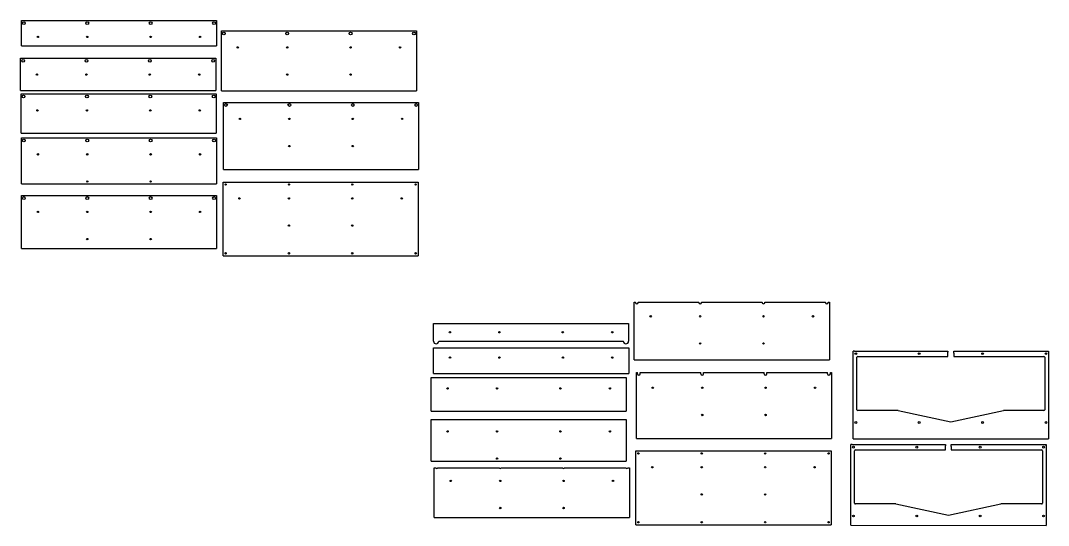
# Model space of a CAD drawing. Header units: millimetres. Extents: x -2971 to 385, y 0 to 983.
# Drawn here: x -2971 to -1120, y 74 to 983 of the extents above; entities that cross this region are included whole.
import ezdxf

# ---------------------------------------------------------------- set-up
doc = ezdxf.new("R2010")
doc.units = ezdxf.units.MM
doc.layers.get('0').update_dxf_attribs({"lineweight": 25, "true_color": 0xffffff})

msp = doc.modelspace()

# ---------------------------------------------------------------- linework, layer by layer
at = {"color": 7, "linetype": 'Continuous', "lineweight": 25, "true_color": 0xffffff}
for p, q in [((-2969, 983.1), (-2617.7, 983.1)), ((-2969, 937.6), (-2969, 983.1)), ((-2617.7, 983.1), (-2617.7, 937.6)), ((-2609, 964.4), (-2257.7, 964.4)), ((-2609, 856.4), (-2609, 964.4)), ((-2257.7, 964.4), (-2257.7, 856.4)), ((-2970.5, 915.3), (-2619.2, 915.3)), ((-2970.5, 857.3), (-2970.5, 915.3)), ((-2619.2, 915.3), (-2619.2, 857.3)), ((-2969.6, 851), (-2618.3, 851)), ((-2969.6, 780.5), (-2969.6, 851)), ((-2618.3, 851), (-2618.3, 780.5)), ((-2605.2, 835.6), (-2253.9, 835.6)), ((-2605.2, 715.1), (-2605.2, 835.6)), ((-2253.9, 835.6), (-2253.9, 715.1)), ((-2969, 771.9), (-2617.7, 771.9)), ((-2969, 688.9), (-2969, 771.9)), ((-2617.7, 771.9), (-2617.7, 688.9)), ((-2606, 692.5), (-2254.7, 692.5)), ((-2606, 559.5), (-2606, 692.5)), ((-2254.7, 692.5), (-2254.7, 559.5)), ((-2969, 668.1), (-2617.7, 668.1)), ((-2969, 572.6), (-2969, 668.1)), ((-2617.7, 668.1), (-2617.7, 572.6)), ((-1865.6, 476.2), (-1863.6, 476.2)), ((-1865.6, 372.2), (-1865.6, 476.2)), ((-1858.6, 476.2), (-1749.5, 476.2)), ((-1744.5, 476.2), (-1635.5, 476.2)), ((-1630.5, 476.2), (-1521.4, 476.2)), ((-1516.4, 476.2), (-1514.4, 476.2)), ((-1514.4, 476.2), (-1514.4, 372.2)), ((-2227.1, 437.5), (-1875.8, 437.5)), ((-2227.1, 406), (-2227.1, 437.5)), ((-1875.8, 437.5), (-1875.8, 406)), ((-2226.9, 394), (-1875.6, 394)), ((-2226.9, 348), (-2226.9, 394)), ((-1875.6, 394), (-1875.6, 348)), ((-1471.3, 230), (-1471.3, 388)), ((-1469.3, 388), (-1301.2, 388)), ((-1464.8, 282.6), (-1464.8, 377)), ((-1463.3, 378.5), (-1301.2, 378.5)), ((-1301.2, 388), (-1301.2, 386)), ((-1301.2, 378.5), (-1301.2, 384.6)), ((-1290.6, 384.6), (-1290.6, 378.5)), ((-1290.6, 378.5), (-1128, 378.5)), ((-1290.5, 388), (-1122, 388)), ((-1290.5, 386), (-1290.5, 388)), ((-1126.5, 377), (-1126.5, 282.6)), ((-1120, 388), (-1120, 230)), ((-2231.3, 340.5), (-1880, 340.5)), ((-2231.3, 280), (-2231.3, 340.5)), ((-1880, 340.5), (-1880, 280)), ((-1861.9, 349.5), (-1859.9, 349.5)), ((-1861.9, 231), (-1861.9, 349.5)), ((-1854.9, 349.5), (-1745.8, 349.5)), ((-1740.8, 349.5), (-1631.7, 349.5)), ((-1626.7, 349.5), (-1517.6, 349.5)), ((-1512.6, 349.5), (-1510.6, 349.5)), ((-1510.6, 349.5), (-1510.6, 231)), ((-1390.6, 281.1), (-1463.3, 281.1)), ((-1390.6, 281.1), (-1295.9, 261)), ((-1295.9, 261), (-1201.2, 281.1)), ((-1128, 281.1), (-1201.2, 281.1)), ((-2231.3, 265), (-1880, 265)), ((-2231.3, 190), (-2231.3, 265)), ((-1880, 265), (-1880, 190)), ((-1862.7, 208.4), (-1511.4, 208.4)), ((-1862.7, 75.4), (-1862.7, 208.4)), ((-1511.4, 208.4), (-1511.4, 75.4)), ((-1475.6, 74.7), (-1475.6, 219.7)), ((-1473.6, 219.7), (-1305.6, 219.7)), ((-1469.1, 114.4), (-1469.1, 208.7)), ((-1467.6, 210.2), (-1305.5, 210.2)), ((-1305.6, 219.7), (-1305.6, 217.7)), ((-1305.5, 210.2), (-1305.5, 216.4)), ((-1294.9, 219.7), (-1126.3, 219.7)), ((-1294.9, 217.7), (-1294.9, 219.7)), ((-1294.9, 216.4), (-1294.9, 210.2)), ((-1294.9, 210.2), (-1132.3, 210.2)), ((-1130.8, 208.7), (-1130.8, 114.4)), ((-1124.3, 219.7), (-1124.3, 74.2)), ((-2225.6, 178), (-2223.1, 178)), ((-2225.6, 88.5), (-2225.6, 178)), ((-2219.1, 178), (-2109, 178)), ((-2105, 178), (-1995, 178)), ((-1991, 178), (-1880.9, 178)), ((-1876.9, 178), (-1874.4, 178)), ((-1874.4, 178), (-1874.4, 88.5)), ((-1394.9, 112.9), (-1467.6, 112.9)), ((-1394.9, 112.9), (-1300.2, 92.7)), ((-1300.2, 92.7), (-1205.5, 112.9)), ((-1132.3, 112.9), (-1205.5, 112.9))]:
    msp.add_line(p, q, dxfattribs=at)
for p, q in [((-2969, 937.6), (-2617.7, 937.6)), ((-2970.5, 857.3), (-2619.2, 857.3)), ((-2609, 856.4), (-2257.7, 856.4)), ((-2969.6, 780.5), (-2618.3, 780.5)), ((-2605.2, 715.1), (-2253.9, 715.1)), ((-2969, 688.9), (-2617.7, 688.9)), ((-2969, 572.6), (-2617.7, 572.6)), ((-2606, 559.5), (-2254.7, 559.5)), ((-1863.6, 475.8), (-1863.6, 476.2)), ((-1858.6, 475.8), (-1858.6, 476.2)), ((-1749.5, 475.8), (-1749.5, 476.2)), ((-1744.5, 475.8), (-1744.5, 476.2)), ((-1635.5, 475.8), (-1635.5, 476.2)), ((-1630.5, 475.8), (-1630.5, 476.2)), ((-1521.4, 475.8), (-1521.4, 476.2)), ((-1516.4, 475.8), (-1516.4, 476.2)), ((-2227.1, 406), (-2227.1, 406)), ((-2217.6, 406), (-1885.3, 406)), ((-1865.6, 372.2), (-1514.4, 372.2)), ((-1471.3, 386), (-1471.3, 388)), ((-1469.3, 388), (-1471.3, 388)), ((-1301.2, 384.6), (-1301.2, 386)), ((-1301.2, 386), (-1301.2, 386)), ((-1290.6, 384.6), (-1290.6, 386)), ((-1290.5, 386), (-1290.6, 386)), ((-1122, 388), (-1120, 388)), ((-1120, 386), (-1120, 388)), ((-2226.9, 348), (-1875.6, 348)), ((-1859.9, 347), (-1859.9, 349.5)), ((-1854.9, 347), (-1854.9, 349.5)), ((-1745.8, 347), (-1745.8, 349.5)), ((-1740.8, 347), (-1740.8, 349.5)), ((-1631.7, 347), (-1631.7, 349.5)), ((-1626.7, 347), (-1626.7, 349.5)), ((-1517.6, 347), (-1517.6, 349.5)), ((-1512.6, 347), (-1512.6, 349.5)), ((-2231.3, 280), (-1880, 280)), ((-1861.9, 231), (-1510.6, 231)), ((-1471.3, 230), (-1120, 230)), ((-1473.6, 219.7), (-1475.6, 219.7)), ((-1305.6, 217.7), (-1305.5, 217.7)), ((-1305.5, 216.4), (-1305.5, 217.7)), ((-1294.9, 216.4), (-1294.9, 217.7)), ((-1294.9, 217.7), (-1294.9, 217.7)), ((-1126.3, 219.7), (-1124.3, 219.7)), ((-1124.3, 217.7), (-1124.3, 219.7)), ((-2231.3, 190), (-1880, 190)), ((-2225.6, 88.5), (-1874.4, 88.5)), ((-1862.7, 75.4), (-1511.4, 75.4)), ((-1475.6, 74.7), (-1124.3, 74.2))]:
    msp.add_line(p, q)
for centre, radius in [((-2964.5, 978.6), 2.5), ((-2850.4, 978.6), 2.5), ((-2736.3, 978.6), 2.5), ((-2622.2, 978.6), 2.5), ((-2604.5, 959.9), 2.5), ((-2490.4, 959.9), 2.5), ((-2376.3, 959.9), 2.5), ((-2262.2, 959.9), 2.5), ((-2939.4, 953.6), 1.25), ((-2850.4, 953.6), 1.25), ((-2736.3, 953.6), 1.25), ((-2647.2, 953.6), 1.25), ((-2579.4, 934.8), 1.25), ((-2490.4, 934.8), 1.25), ((-2376.3, 934.8), 1.25), ((-2287.2, 934.8), 1.25), ((-2966, 910.8), 2.5), ((-2851.9, 910.8), 2.5), ((-2737.8, 910.8), 2.5), ((-2623.7, 910.8), 2.5), ((-2941, 885.8), 1.25), ((-2851.9, 885.8), 1.25), ((-2737.8, 885.8), 1.25), ((-2648.8, 885.8), 1.25), ((-2490.4, 885.9), 1.25), ((-2376.3, 885.9), 1.25), ((-2965.1, 846.5), 2.5), ((-2851, 846.5), 2.5), ((-2736.9, 846.5), 2.5), ((-2622.8, 846.5), 2.5), ((-2600.7, 831.1), 2.5), ((-2486.6, 831.1), 2.5), ((-2372.5, 831.1), 2.5), ((-2258.4, 831.1), 2.5), ((-2940.1, 821.4), 1.25), ((-2851, 821.4), 1.25), ((-2736.9, 821.4), 1.25), ((-2647.9, 821.4), 1.25), ((-2575.7, 806.1), 1.25), ((-2486.6, 806.1), 1.25), ((-2372.5, 806.1), 1.25), ((-2283.5, 806.1), 1.25), ((-2964.5, 767.4), 2.5), ((-2850.4, 767.4), 2.5), ((-2736.3, 767.4), 2.5), ((-2622.2, 767.4), 2.5), ((-2939.4, 742.3), 1.25), ((-2850.4, 742.3), 1.25), ((-2736.3, 742.3), 1.25), ((-2647.2, 742.3), 1.25), ((-2486.6, 757.2), 1.25), ((-2372.5, 757.2), 1.25), ((-2850.4, 693.4), 1.25), ((-2736.3, 693.4), 1.25), ((-2601.5, 688), 1.25), ((-2487.4, 688), 1.25), ((-2373.3, 688), 1.25), ((-2259.2, 688), 1.25), ((-2964.5, 663.6), 2.5), ((-2850.4, 663.6), 2.5), ((-2736.3, 663.6), 2.5), ((-2622.2, 663.6), 2.5), ((-2576.5, 663), 1.25), ((-2487.4, 663), 1.25), ((-2373.3, 663), 1.25), ((-2284.3, 663), 1.25), ((-2939.4, 638.6), 1.25), ((-2850.4, 638.6), 1.25), ((-2736.3, 638.6), 1.25), ((-2647.2, 638.6), 1.25), ((-2487.4, 614.1), 1.25), ((-2373.3, 614.1), 1.25), ((-2850.4, 589.7), 1.25), ((-2736.3, 589.7), 1.25), ((-2601.5, 564.1), 1.25), ((-2487.4, 564.1), 1.25), ((-2373.3, 564.1), 1.25), ((-2259.2, 564.1), 1.25), ((-1836.1, 450.7), 1.25), ((-1747, 450.7), 1.25), ((-1633, 450.7), 1.25), ((-1543.9, 450.7), 1.25), ((-2197.6, 422), 1.25), ((-2108.5, 422), 1.25), ((-1994.4, 422), 1.25), ((-1905.4, 422), 1.25), ((-1747, 401.8), 1.25), ((-1633, 401.8), 1.25), ((-2197.4, 376.5), 1.25), ((-2108.3, 376.5), 1.25), ((-1994.2, 376.5), 1.25), ((-1905.2, 376.5), 1.25), ((-1466.8, 383.5), 1.55), ((-1352.7, 383.5), 1.55), ((-1238.6, 383.5), 1.55), ((-1124.5, 383.5), 1.55), ((-2201.7, 320.9), 1.25), ((-2112.7, 320.9), 1.25), ((-1998.6, 320.9), 1.25), ((-1909.6, 320.9), 1.25), ((-1832.4, 322), 1.25), ((-1743.3, 322), 1.25), ((-1629.2, 322), 1.25), ((-1540.2, 322), 1.25), ((-1743.3, 273.1), 1.25), ((-1629.2, 273.1), 1.25), ((-1466.8, 259.6), 1.55), ((-1352.7, 259.6), 1.55), ((-1238.6, 259.6), 1.55), ((-1124.5, 259.6), 1.55), ((-2201.7, 243.4), 1.25), ((-2112.7, 243.4), 1.25), ((-1998.6, 243.4), 1.25), ((-1909.6, 243.4), 1.25), ((-1858.2, 203.9), 1.25), ((-1744.1, 203.9), 1.25), ((-1630, 203.9), 1.25), ((-1515.9, 203.9), 1.25), ((-1471.1, 215.2), 1.55), ((-1357, 215.2), 1.55), ((-1242.9, 215.2), 1.55), ((-1128.8, 215.2), 1.55), ((-2112.7, 194.6), 1.25), ((-1998.6, 194.6), 1.25), ((-1833.2, 178.9), 1.25), ((-1744.1, 178.9), 1.25), ((-1630, 178.9), 1.25), ((-1541, 178.9), 1.25), ((-2196.1, 154.4), 1.25), ((-2107, 154.4), 1.25), ((-1993, 154.4), 1.25), ((-1903.9, 154.4), 1.25), ((-1744.1, 130), 1.25), ((-1630, 130), 1.25), ((-2107, 105.6), 1.25), ((-1993, 105.6), 1.25), ((-1471.1, 91.3), 1.55), ((-1357, 91.3), 1.55), ((-1242.9, 91.3), 1.55), ((-1128.8, 91.3), 1.55), ((-1858.2, 80), 1.25), ((-1744.1, 80), 1.25), ((-1630, 80), 1.25), ((-1515.9, 80), 1.25)]:
    msp.add_circle(centre, radius, dxfattribs=at)
for centre, radius, start, end in [((-1861.1, 475.8), 2.5, 180, 0), ((-1747, 475.8), 2.5, 180, 0), ((-1633, 475.8), 2.5, 179.7433, 0), ((-1518.9, 475.8), 2.5, 180, 0), ((-1463.3, 377), 1.5, 90, 180), ((-1128, 377), 1.5, 0, 90), ((-1857.4, 347), 2.5, 180, 0), ((-1743.3, 347), 2.5, 180, 0), ((-1629.2, 347), 2.5, 180, 0), ((-1515.1, 347), 2.5, 180, 0), ((-1463.3, 282.6), 1.5, 180, 270), ((-1128, 282.6), 1.5, 270, 0), ((-1467.6, 208.7), 1.5, 90, 180), ((-1132.3, 208.7), 1.5, 0, 90), ((-2221.1, 179.5), 2.5, 216.8699, 323.1301), ((-2107, 179.5), 2.5, 216.8699, 323.1301), ((-1993, 179.5), 2.5, 216.8699, 323.1301), ((-1878.9, 179.5), 2.5, 216.8699, 323.1301), ((-1467.6, 114.4), 1.5, 180, 270), ((-1132.3, 114.4), 1.5, 270, 0)]:
    msp.add_arc(centre, radius, start, end, dxfattribs=at)
for centre in [(-2222.4, 406), (-1880.6, 406)]:
    msp.add_arc(centre, 4.75, 180, 0)

doc.saveas('drawing.dxf')
